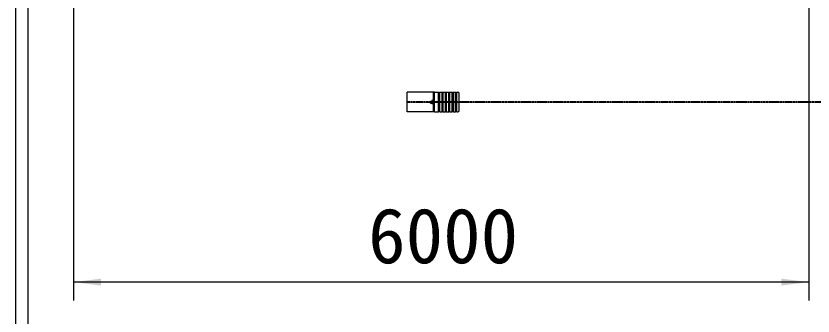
# Model space of a CAD drawing. Header units: millimetres. Extents: x -50460 to 50460, y -35640 to 35640.
# Drawn here: x -39495 to -32990, y -15810 to -13363 of the extents above; entities that cross this region are included whole.
import ezdxf

# ---------------------------------------------------------------- set-up
doc = ezdxf.new("R2010")
doc.units = ezdxf.units.MM
doc.linetypes.add('双点画线', pattern=[22, 12, -2, 2, -2, 2, -2])
doc.linetypes.add('点画线', pattern=[18, 12, -2, 2, -2])
doc.layers.get('0').update_dxf_attribs({"lineweight": 35})
for name, color, linetype, lineweight in [('7', 30, '双点画线', 18), ('EB0_1', 7, 'Continuous', 15), ('WALL-MOVE', 6, 'Continuous', 18), ('中心线层', 1, '点画线', 18), ('剖面线层', 6, 'Continuous', 18), ('尺寸线层', 4, 'Continuous', 18), ('标注层AM_5', 3, 'Continuous', 25), ('细实线层', 3, 'Continuous', 18)]:
    doc.layers.add(name, color=color, linetype=linetype, lineweight=lineweight)
doc.dimstyles.new('AM_DEMATIC$0', dxfattribs={"dimscale": 120, "dimtxt": 3, "dimasz": 1.5, "dimexe": 1, "dimexo": 0, "dimgap": 1, "dimtad": 1, "dimdsep": 46, "dimtxsty": 'Standard', "dimblk": '_CAXARROW', "dimcen": 0, "dimdle": 3, "dimclrd": 256, "dimclre": 256, "dimclrt": 2, "dimadec": 0, "dimazin": 2, "dimtfac": 0.707107, "dimtdec": 3, "dimtmove": 0, "dimatfit": 3, "dimfxl": 0, "dimfrac": 2, "dimtolj": 1, "dimlwd": 18, "dimarcsym": 0})

# ---------------------------------------------------------------- blocks, each defined once
blk = doc.blocks.new('*X562')
at = {"layer": 'EB0_1', "linetype": 'Continuous', "lineweight": 18}
for p, q in [((-14.1, -10.4), (-14.1, 10.4)), ((-1, 13.9), (-13.1, 13.9)), ((-13.1, 6.9), (-1, 6.9)), ((0, -10.4), (0, 10.4)), ((-13.1, -6.9), (-1, -6.9)), ((-1, -13.9), (-13.1, -13.9))]:
    blk.add_line(p, q, dxfattribs=at)
for centre, radius, start, end in [((-7.7, 10.4), 6.38, 147.13277, 212.86723), ((9.9, 0), 24, 163.22135, 196.77865), ((-6.4, 10.4), 6.38, 327.13277, 32.86723), ((-24, 0), 24, 343.22135, 16.77865), ((-7.7, -10.4), 6.38, 147.13277, 212.86723), ((-6.4, -10.4), 6.38, 327.13277, 32.86723)]:
    blk.add_arc(centre, radius, start, end, dxfattribs=at)
at = {"layer": '中心线层', "linetype": '点画线', "lineweight": 18}
blk.add_line((1, 0), (-17.1, 0), dxfattribs=at)
blk = doc.blocks.new('*X563')
at = {"layer": 'EB0_1', "linetype": 'Continuous', "lineweight": 18}
for p, q in [((0, -79), (0, 81)), ((0, 80), (32, 80)), ((30, 80), (32.5, 80)), ((32.5, -80), (32.5, 80)), ((42.5, 80), (60, 80)), ((42.5, 80), (60, 80)), ((42.5, 80), (60, 80)), ((42.5, -80), (42.5, 80)), ((60, -80), (60, 80)), ((60, -80), (60, 80)), ((60, -80), (60, 80)), ((70, -80), (70, 80)), ((70, 80), (87.5, 80)), ((70, 80), (87.5, 80)), ((87.5, -80), (87.5, 80)), ((87.5, -80), (87.5, 80)), ((97.5, 80), (115, 80)), ((97.5, -80), (97.5, 80)), ((115, -80), (115, 80)), ((125, 80), (142.5, 80)), ((125, -80), (125, 80)), ((142.5, -80), (142.5, 80)), ((152.5, 80), (170, 80)), ((152.5, -80), (152.5, 80)), ((170, -80), (170, 80)), ((180, 80), (190, 80)), ((180, -80), (180, 80)), ((200, -70), (200, 70)), ((-33, 8), (-35, 6)), ((-35, 6), (-35, -6)), ((-33, 8), (-33, -8)), ((-33, 8), (-10, 8)), ((-10, 6.9), (0, 6.9)), ((-33, -8), (-35, -6)), ((-33, -8), (-10, -8)), ((-10, -7), (0, -7)), ((0, -80), (32, -80)), ((30, -80), (32.5, -80)), ((42.5, -80), (60, -80)), ((42.5, -80), (60, -80)), ((42.5, -80), (60, -80)), ((70, -80), (87.5, -80)), ((70, -80), (87.5, -80)), ((97.5, -80), (115, -80)), ((125, -80), (142.5, -80)), ((152.5, -80), (170, -80)), ((180, -80), (190, -80))]:
    blk.add_line(p, q, dxfattribs=at)
for centre, radius, start, end in [((37.5, 85.2), 7.25, 226.39718, 313.60282), ((65, 85.2), 7.25, 226.39718, 313.60282), ((92.5, 85.2), 7.25, 226.39718, 313.60282), ((120, 85.2), 7.25, 226.39718, 313.60282), ((147.5, 85.2), 7.25, 226.39718, 313.60282), ((175, 85.2), 7.25, 226.39718, 313.60282), ((190, 70), 10, 0, 90), ((37.5, -85.3), 7.25, 46.39718, 133.60282), ((65, -85.3), 7.25, 46.39718, 133.60282), ((92.5, -85.3), 7.25, 46.39718, 133.60282), ((120, -85.3), 7.25, 46.39718, 133.60282), ((147.5, -85.3), 7.25, 46.39718, 133.60282), ((175, -85.3), 7.25, 46.39718, 133.60282), ((190, -70), 10, 270, 360)]:
    blk.add_arc(centre, radius, start, end, dxfattribs=at)
at = {"layer": '中心线层', "linetype": '点画线', "lineweight": 18}
blk.add_line((-49.9, 0), (213.7, 0), dxfattribs=at)
at = {"layer": '细实线层', "linetype": 'Continuous', "lineweight": 18}
for p, q in [((-33, 6.9), (-10, 6.9)), ((-10, 8), (0, 8)), ((-33, -7), (-10, -7)), ((-10, -8), (0, -8))]:
    blk.add_line(p, q, dxfattribs=at)
blk = doc.blocks.new('*X561')
at = {"layer": 'EB0_1', "linetype": 'Continuous', "lineweight": 18}
for p, q in [((-376.5, -80), (-376.5, 80.1)), ((-152.5, 80.1), (-376.5, 80.1)), ((-162.5, -80), (-162.5, 80.1)), ((-152.5, -80), (-152.5, 80.1)), ((-152.5, -80), (-376.5, -80))]:
    blk.add_line(p, q, dxfattribs=at)
at = {"layer": '剖面线层', "linetype": 'Continuous', "lineweight": 18}
blk.add_blockref('*X563', (-152.5, 0), dxfattribs=at)
at = {"layer": '细实线层', "linetype": 'Continuous', "lineweight": 18}
blk.add_blockref('*X562', (-162.5, 0), dxfattribs=at)
blk = doc.blocks.new('*X816')
at = {"layer": '尺寸线层', "linetype": 'Continuous', "lineweight": 18}
for points in [[(-39024.8, -15533.3), (-38799.8, -15561.4), (-38799.8, -15505.1)], [(-33024.8, -15533.3), (-33249.8, -15561.4), (-33249.8, -15505.1)]]:
    blk.add_hatch(color=256, dxfattribs=at).paths.add_polyline_path(points, flags=0)
at = {"layer": '尺寸线层'}
for p, q in [((-39024.8, -13124.5), (-39024.8, -15683.3)), ((-33024.8, -13124.5), (-33024.8, -15683.3))]:
    blk.add_line(p, q, dxfattribs=at)
at = {"layer": '尺寸线层', "linetype": 'Continuous', "lineweight": 18}
blk.add_line((-33024.8, -15533.3), (-39024.8, -15533.3), dxfattribs=at)
at = {"layer": '尺寸线层', "color": 2, "insert": (-36008.5, -15158.3), "char_height": 450, "width": 2435, "attachment_point": 5, "line_spacing_factor": 1.37}
blk.add_mtext('6000', dxfattribs=at)
blk = doc.blocks.new('_CAXARROW')
blk.add_hatch(color=0).paths.add_polyline_path([(0, 0), (-1, 0.125), (-1, -0.125)], flags=0)

msp = doc.modelspace()

# ---------------------------------------------------------------- linework, layer by layer
at = {"layer": '7', "linetype": '双点画线', "lineweight": 25}
msp.add_line((17505.258, -14064.726), (-36301.742, -14064.726), dxfattribs=at)
at = {"layer": 'WALL-MOVE'}
for p, q in [((-39494.742, -17389.726), (-39494.742, -209.726)), ((-39394.742, -17389.726), (-39394.742, -309.726))]:
    msp.add_line(p, q, dxfattribs=at)

# ---------------------------------------------------------------- block references
at = {"layer": '标注层AM_5'}
msp.add_blockref('*X561', (-35925.242, -14064.726), dxfattribs=at)

# ---------------------------------------------------------------- dimensions: what is measured, and where the dimension line sits
at = {"layer": '尺寸线层'}
dim = msp.add_linear_dim(base=(-39024.778, -15533.264), p1=(-33024.778, -13124.527), p2=(-39024.778, -13124.527), dimstyle='AM_DEMATIC$0', override={"dimtxt": 3.75, "dimsah": 1, "dimtfill": 1, "dimtzin": 8}, dxfattribs=at)
dim.commit()
dim.dimension.update_dxf_attribs({"geometry": '*X816', "text_midpoint": (-36024.778, -15533.264)})

doc.saveas('drawing.dxf')
